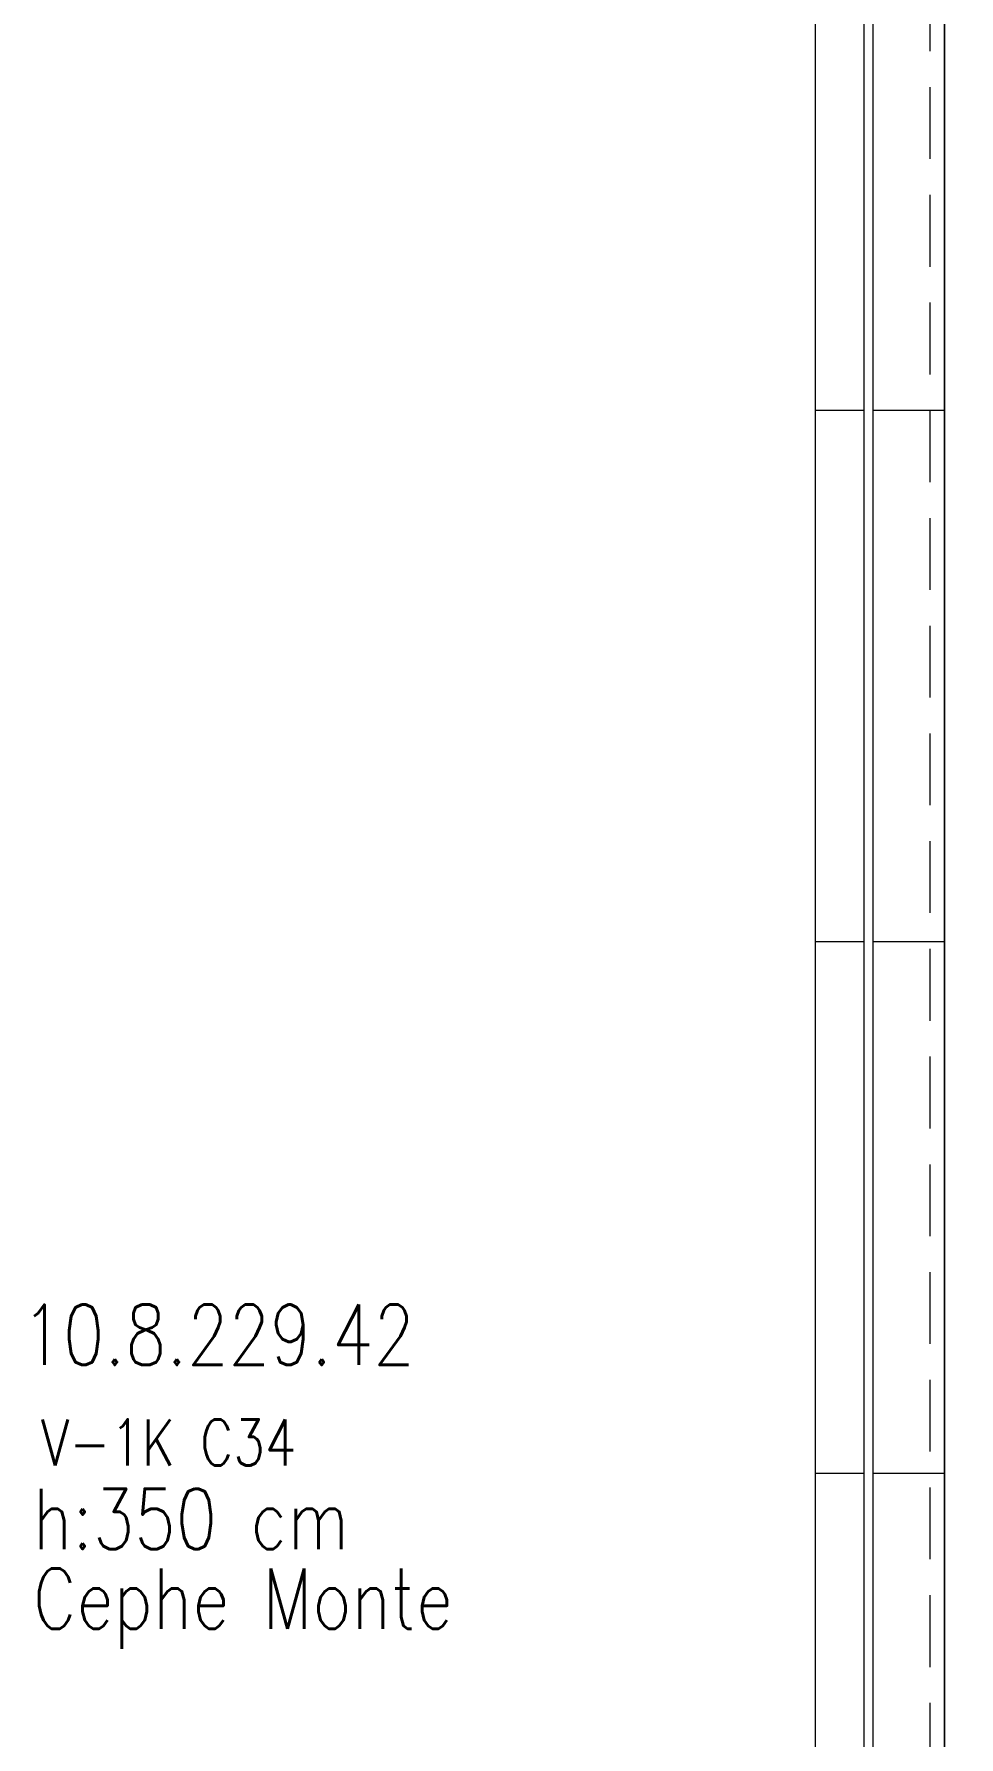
# Model space of a CAD drawing. Header units: metres. Extents: x -13933 to 152404, y -7861 to 21912.
# Drawn here: x 111197 to 111518, y 1709 to 2302 of the extents above; entities that cross this region are included whole.
import ezdxf

# ---------------------------------------------------------------- set-up
doc = ezdxf.new("R2010")
doc.units = ezdxf.units.M
doc.header["$LTSCALE"] = 100
doc.header["$MEASUREMENT"] = 0
doc.linetypes.add('HIDDEN', pattern=[0.375, 0.25, -0.125])
for name, color, linetype, lineweight in [('06A', 9, 'Continuous', 9), ('06D', 9, 'Continuous', 9), ('15', 9, 'Continuous', 9), ('E-YAZI', 7, 'Continuous', 30)]:
    doc.layers.add(name, color=color, linetype=linetype, lineweight=lineweight)
doc.styles.add('E-YAZI', font='txttw.shx')

# ---------------------------------------------------------------- blocks, each defined once
blk = doc.blocks.new('p-harpusta-ust')
at = {"layer": '06A'}
for points in [[(2204.54, 3700), (712.54, 3700), (712.54, 3595), (729.54, 3595), (729.54, 3683), (2237.54, 3683), (2237.54, -103), (729.54, -103), (729.54, -3), (-30.46, -3), (-30.46, -20), (712.54, -20), (712.54, -120), (2204.54, -120)], [(2204.54, -75), (757.54, -75), (757.54, 25), (-30.46, 25), (-30.46, 0), (732.54, 0), (732.54, -100), (2234.54, -100), (2234.54, 3680), (732.54, 3680), (732.54, 3595), (757.54, 3595), (757.54, 3655), (2204.54, 3655)], [(165, 0), (165, 25)], [(350, 0), (350, 25)], [(535, 0), (535, 25)], [(165, -20), (165, -3)], [(350, -20), (350, -3)], [(535, -20), (535, -3)]]:
    blk.add_lwpolyline(points, dxfattribs=at)
at = {"layer": '06D', "linetype": 'HIDDEN'}
for points in [[(2204.54, 3660), (2209.54, 3660), (2209.54, -80), (752.54, -80), (752.54, 20), (-30.46, 20)], [(-30.46, 0), (732.54, 0), (732.54, -100), (2204.54, -100)]]:
    blk.add_lwpolyline(points, dxfattribs=at)
at = {"layer": '15'}
blk.add_lwpolyline([(729.54, 3595), (729.54, 3683), (2237.54, 3683), (2237.54, -103), (729.54, -103), (729.54, -3), (-30.46, -3), (-30.46, 0), (732.54, 0), (732.54, -100), (2234.54, -100), (2234.54, 3680), (732.54, 3680), (732.54, 3595)], close=True, dxfattribs=at)

msp = doc.modelspace()

# ---------------------------------------------------------------- linework, layer by layer
at = {"layer": '06D'}
msp.add_lwpolyline([(111413.31, 131.68), (115143.31, 131.68), (115143.31, 1578.68), (113973.34, 1578.68), (113973.34, 2363.68), (113568.34, 2363.68), (113571.31, 3238.68), (111953.34, 3238.68), (111953.34, 2363.68), (111513.31, 2363.68), (111513.31, 1578.68), (111413.31, 1578.68)], close=True, dxfattribs=at)

# ---------------------------------------------------------------- block references
at = {"layer": '06D', "rotation": 269.9999999998917}
msp.add_blockref('p-harpusta-ust', (111488.31, 2336.22), dxfattribs=at)

# ---------------------------------------------------------------- texts
at = {"layer": 'E-YAZI', "color": 1, "style": 'E-YAZI', "width": 0.8}
msp.add_text('10.8.229.42', height=21, dxfattribs=at).set_placement((111192.19, 1838.83))
at = {"layer": 'E-YAZI', "color": 6, "style": 'E-YAZI', "width": 0.8}
msp.add_text('V-1K C34', height=16, dxfattribs=at).set_placement((111198.9, 1803.87))
at = {"layer": 'E-YAZI', "color": 30, "style": 'E-YAZI', "width": 0.8}
for s, p in [('h:350 cm', (111196.13, 1774.74)), ('Cephe Monte', (111196.13, 1747.02))]:
    msp.add_text(s, height=21, dxfattribs=at).set_placement(p)

doc.saveas('drawing.dxf')
